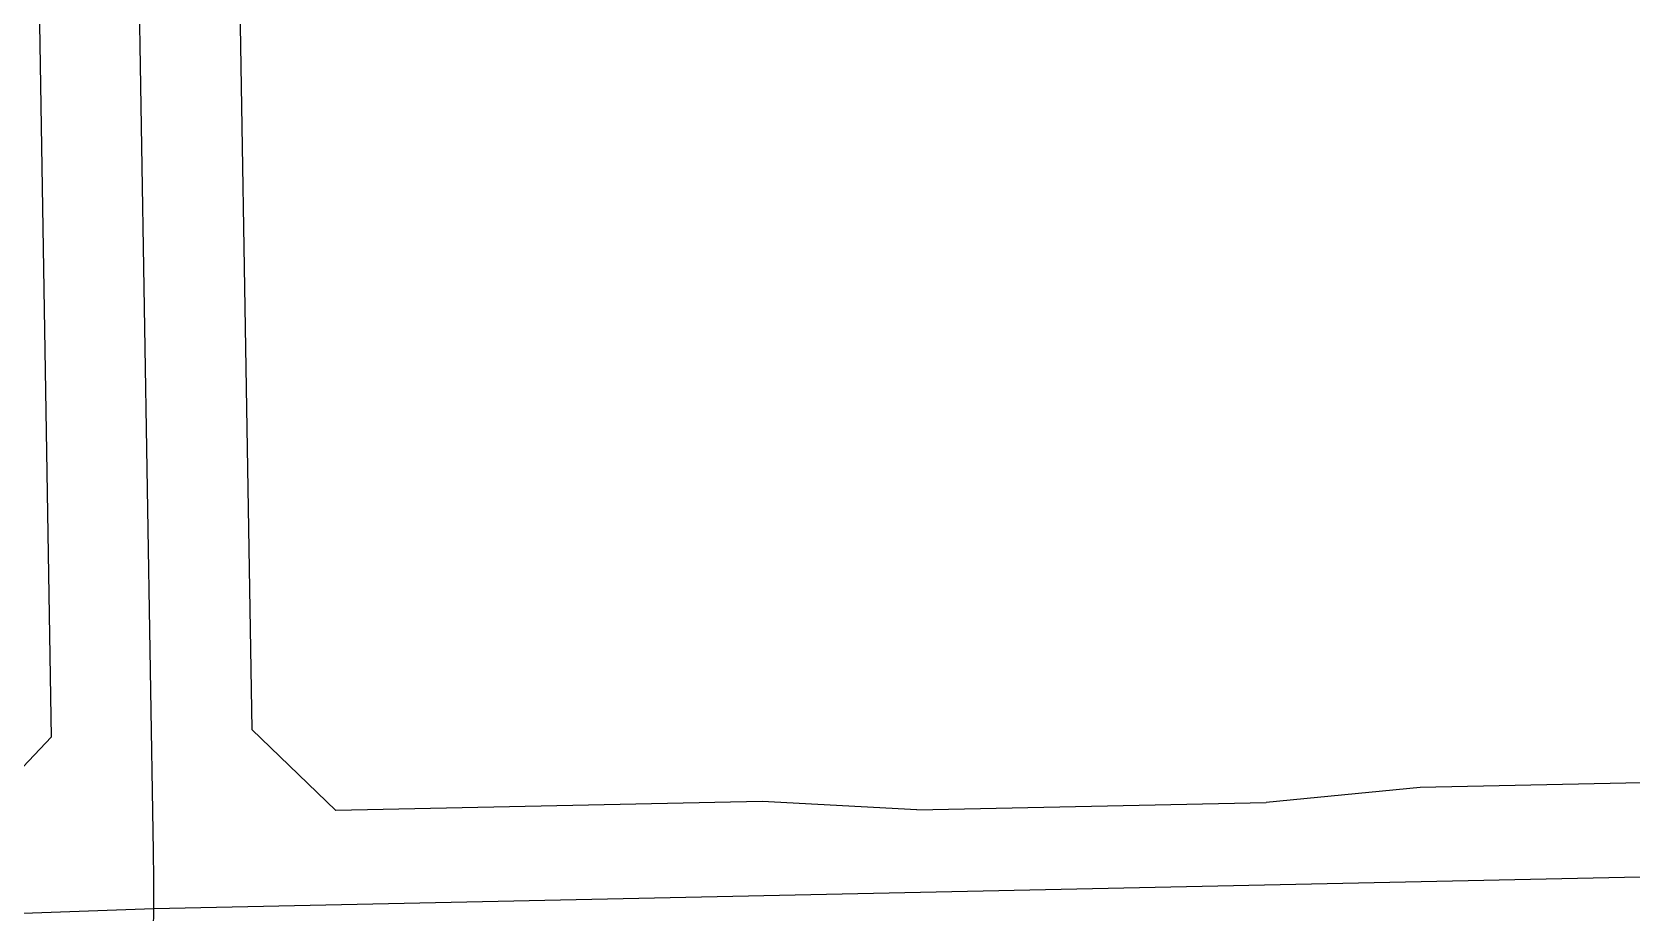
# Model space of a CAD drawing. Extents: x 529262 to 576451, y 2694391 to 2717535.
# Drawn here: x 564370 to 564681, y 2709070.9 to 2709242 of the extents above; entities that cross this region are included whole.
import ezdxf
from ezdxf.xclip import XClip

# ---------------------------------------------------------------- set-up
doc = ezdxf.new("R2010")
doc.units = 0
doc.header["$XCLIPFRAME"] = 0
for name, color, linetype in [('PP-COM', 7, 'Continuous'), ('RD-中线', 40, 'Continuous'), ('RD-红线', 7, 'Continuous')]:
    doc.layers.add(name, color=color, linetype=linetype)

# ---------------------------------------------------------------- blocks, each defined once
blk = doc.blocks.new('A$C19FD0107')
at = {"layer": 'RD-中线', "color": 8, "linetype": 'Continuous'}
blk.add_lwpolyline([(-6644.21, 14081.68), (-6605.53, 14650.05, 0.021107), (-6604.44, 14692.23), (-6608.5, 14938.83, 0.001548), (-6608.56, 14941.93), (-6608.76, 14950.96)], format="xyb", dxfattribs=at)
at = {"layer": 'RD-中线', "color": 8, "linetype": 'Continuous', "flags": 128}
blk.add_lwpolyline([(-7657.85, 14704.83), (-7375.71, 14664.6, 0.044361), (-7251.92, 14658.04), (-6604.32, 14681.17)], format="xyb", dxfattribs=at)
blk.add_lwpolyline([(-6604.32, 14681.17), (-5898.79, 14696.2)], dxfattribs=at)
at = {"layer": 'RD-红线', "color": 8, "linetype": 'Continuous'}
for p, q in [((-6358.21, 14704.67), (-6388.12, 14701.78)), ((-6456.03, 14700.33), (-6486.07, 14701.94)), ((-6456.03, 14700.33), (-6388.12, 14701.78))]:
    blk.add_line(p, q, dxfattribs=at)
at = {"layer": 'RD-红线', "color": 8, "linetype": 'Continuous', "flags": 128}
for points in [[(-6627.76, 14924.17), (-6624.31, 14714.42)], [(-6588.73, 14922.89), (-6585.33, 14715.91)], [(-6277.56, 14706.38), (-6281.25, 14706.31), (-6358.2, 14704.67)], [(-6486.07, 14701.94), (-6568.99, 14700.18)]]:
    blk.add_lwpolyline(points, dxfattribs=at)
at = {"layer": 'RD-红线', "color": 8}
for points in [[(-6585.33, 14715.91), (-6568.99, 14700.18, 0.415632)], [(-6639.74, 14698.17), (-6624.31, 14714.42, 0.408587)]]:
    blk.add_lwpolyline(points, format="xyb", dxfattribs=at)

msp = doc.modelspace()

# ---------------------------------------------------------------- block references
at = {"layer": 'PP-COM'}
ref = msp.add_blockref('A$C19FD0107', (570997.993, 2694390.603), dxfattribs=at)
XClip(ref).set_block_clipping_path([(-9366.4383134884, 14428.6043910822), (-3328.4480743363, 17452.7484863754)])

doc.saveas('drawing.dxf')
